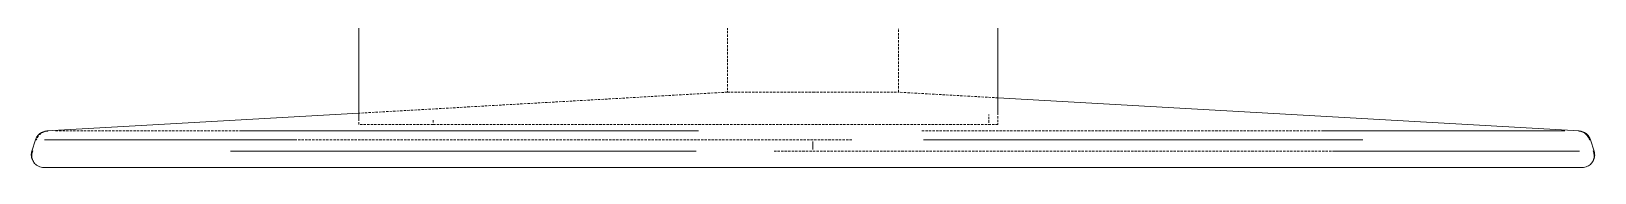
# Model space of a CAD drawing. Header units: millimetres. Extents: x 1242 to 5715, y 197 to 5386.
# Drawn here: x 1242 to 2085, y 1857 to 1928 of the extents above; entities that cross this region are included whole.
import ezdxf

# ---------------------------------------------------------------- set-up
doc = ezdxf.new("R2010")
doc.units = ezdxf.units.MM
doc.linetypes.add('HIDDEN', pattern=[1.905, 1.27, -0.635])

msp = doc.modelspace()

# ---------------------------------------------------------------- linework, layer by layer
at = {"color": 7, "linetype": 'HIDDEN', "lineweight": 0}
for p, q in [((1617.35, 2702.24), (1617.35, 1897.83)), ((1709.64, 1897.83), (1709.64, 2702.24)), ((1617.35, 1897.83), (1418.83, 1886.55)), ((1617.35, 1897.83), (1663.5, 1897.83)), ((1663.5, 1897.83), (1709.64, 1897.83)), ((1763.16, 1894.78), (1709.64, 1897.83)), ((1418.83, 1880.52), (1418.83, 1883.11)), ((1458.83, 1880.52), (1418.83, 1880.52)), ((1458.83, 1882.86), (1458.83, 1880.94)), ((1458.83, 1880.52), (1758.16, 1880.52)), ((1758.16, 1881.45), (1758.16, 1885.79)), ((1763.16, 1880.52), (1758.16, 1880.52)), ((1763.16, 1886.86), (1763.16, 1880.52)), ((1244.58, 1872.32), (1245.1, 1872.32)), ((1243.13, 1866.19), (1242.61, 1866.19))]:
    msp.add_line(p, q, dxfattribs=at)
at = {"color": 7, "linetype": 'Continuous', "lineweight": 15}
for p, q in [((1418.83, 1883.11), (1418.83, 2509.03)), ((1763.16, 2278.58), (1763.16, 1886.86)), ((2076.38, 1876.99), (1763.16, 1894.78)), ((1418.83, 1886.55), (1250.61, 1876.99)), ((1242.61, 1866.19), (1244.58, 1872.32)), ((2076.38, 1876.99), (2075.81, 1876.99)), ((2081.83, 1872.32), (2082.41, 1872.32)), ((2082.41, 1872.32), (2084.38, 1866.19)), ((2084.38, 1866.19), (2083.81, 1866.19))]:
    msp.add_line(p, q, dxfattribs=at)
at = {"color": 8, "linetype": 'Continuous', "lineweight": 15}
for p, q in [((1663.5, 1867.11), (1663.5, 1871.4)), ((1242.86, 1861.46), (1243.47, 1860.36))]:
    msp.add_line(p, q, dxfattribs=at)
at = {"color": 7, "linetype": 'Continuous', "lineweight": 15}
for points, knots in [([(1250.61, 1876.99), (1249.98, 1876.95), (1249.32, 1876.82), (1248.04, 1876.36), (1247.42, 1876.02), (1246.32, 1875.17), (1245.84, 1874.65), (1245.06, 1873.53), (1244.77, 1872.93), (1244.58, 1872.32)], [0, 0, 0, 0, 0.25, 0.25, 0.5, 0.5, 0.75, 0.75, 1, 1, 1, 1]), ([(2081.9, 1872.32), (2081.64, 1872.94), (2081.12, 1874.2), (2079.65, 1875.68), (2077.84, 1876.72), (2076.49, 1876.9), (2075.83, 1876.99)], [0, 0, 0, 0, 0.244394, 0.500273, 0.756003, 1, 1, 1, 1]), ([(2081.91, 1872.32), (2081.65, 1872.94), (2081.12, 1874.2), (2079.66, 1875.68), (2077.84, 1876.72), (2076.49, 1876.9), (2075.83, 1876.99)], [0, 0, 0, 0, 0.244394, 0.500273, 0.756003, 1, 1, 1, 1]), ([(2082.41, 1872.32), (2082.22, 1872.93), (2081.93, 1873.53), (2081.15, 1874.65), (2080.67, 1875.16), (2079.57, 1876.02), (2078.95, 1876.36), (2077.67, 1876.82), (2077.01, 1876.95), (2076.38, 1876.99)], [0, 0, 0, 0, 0.25, 0.25, 0.5, 0.5, 0.75, 0.75, 1, 1, 1, 1]), ([(1242.61, 1866.19), (1242.4, 1865.55), (1242.27, 1864.81), (1242.3, 1863.26), (1242.45, 1862.43), (1242.76, 1861.65)], [0, 0, 0, 0, 0.5, 0.5, 1, 1, 1, 1]), ([(1243.14, 1866.26), (1242.89, 1865.55), (1242.4, 1864.14), (1242.67, 1861.63), (1243.62, 1860.28), (1244.09, 1859.62)], [0, 0, 0, 0, 0.334722, 0.675621, 1, 1, 1, 1]), ([(2080.81, 1858.02), (2081.53, 1858.46), (2082.97, 1859.33), (2084.27, 1861.62), (2084.6, 1864.12), (2084.1, 1865.55), (2083.85, 1866.26)], [0, 0, 0, 0, 0.250542, 0.503096, 0.753822, 1, 1, 1, 1]), ([(2082.89, 1859.61), (2083.07, 1859.79), (2083.66, 1860.37), (2084.28, 1861.62), (2084.7, 1863.2), (2084.75, 1864.77), (2084.5, 1865.73), (2084.38, 1866.19)], [0, 0, 0, 0, 0.106662, 0.346708, 0.579351, 0.798471, 1, 1, 1, 1]), ([(1243.58, 1860.16), (1243.91, 1859.7), (1244.31, 1859.28), (1245.18, 1858.57), (1245.65, 1858.27), (1246.62, 1857.81), (1247.12, 1857.65), (1248.09, 1857.44), (1248.57, 1857.39), (1249.02, 1857.39)], [0, 0, 0, 0, 0.25, 0.25, 0.5, 0.5, 0.75, 0.75, 1, 1, 1, 1]), ([(1249.02, 1857.39), (1249.02, 1857.39), (1249.03, 1857.39), (1249.04, 1857.39), (1249.07, 1857.39), (1249.1, 1857.39), (1249.15, 1857.39), (1249.2, 1857.39), (1249.27, 1857.39), (1249.34, 1857.39), (1249.43, 1857.39), (1249.52, 1857.39), (1249.63, 1857.39), (1249.75, 1857.39), (1249.87, 1857.39), (1250.01, 1857.39), (1250.15, 1857.39), (1250.31, 1857.39), (1250.47, 1857.39), (1250.65, 1857.39), (1250.83, 1857.39), (1251.03, 1857.39), (1251.23, 1857.39), (1251.45, 1857.39), (1251.68, 1857.39), (1252.07, 1857.39), (1252.69, 1857.39), (1253.58, 1857.39), (1254.56, 1857.39), (1255.71, 1857.39), (1257.71, 1857.39), (1260.91, 1857.39), (1265.93, 1857.39), (1271.76, 1857.39), (1278.94, 1857.39), (1288.72, 1857.39), (1300.41, 1857.39), (1312.77, 1857.39), (1323.62, 1857.39), (1334.47, 1857.39), (1345.98, 1857.39), (1357.62, 1857.39), (1370.48, 1857.39), (1385.34, 1857.39), (1401.25, 1857.39), (1418.93, 1857.39), (1436.8, 1857.39), (1455.99, 1857.39), (1474.36, 1857.39), (1492.77, 1857.39), (1511.86, 1857.39), (1531.52, 1857.39), (1553.43, 1857.39), (1575.43, 1857.39), (1597.01, 1857.39), (1614.13, 1857.39), (1631.13, 1857.39), (1647.2, 1857.39), (1671.41, 1857.39), (1693.45, 1857.39), (1718.82, 1857.39), (1738.04, 1857.39), (1758.73, 1857.39), (1777.93, 1857.39), (1797.18, 1857.39), (1816.47, 1857.39), (1834.82, 1857.39), (1852.83, 1857.39), (1870.45, 1857.39), (1888.84, 1857.39), (1907.16, 1857.39), (1924.72, 1857.39), (1941.19, 1857.39), (1961.87, 1857.39), (1978.03, 1857.39), (1990.94, 1857.39), (1999.54, 1857.39), (2013.53, 1857.39), (2027.4, 1857.39), (2039.45, 1857.39), (2048.03, 1857.39), (2055.69, 1857.39), (2062.08, 1857.39), (2066.52, 1857.39), (2069.49, 1857.39), (2071.16, 1857.39), (2072.7, 1857.39), (2074.04, 1857.39), (2075.32, 1857.39), (2076.09, 1857.39), (2076.58, 1857.39), (2076.87, 1857.39), (2077.13, 1857.39), (2077.35, 1857.39), (2077.54, 1857.39), (2077.7, 1857.39), (2077.82, 1857.39), (2077.9, 1857.39), (2077.96, 1857.39), (2077.96, 1857.39), (2077.97, 1857.39)], [0, 0, 0, 0, 0.001567, 0.003134, 0.004701, 0.006268, 0.007835, 0.009402, 0.010969, 0.012536, 0.014103, 0.01567, 0.017237, 0.018804, 0.020371, 0.021938, 0.023505, 0.025072, 0.026639, 0.028206, 0.029773, 0.03134, 0.032907, 0.034474, 0.036041, 0.037608, 0.042463, 0.047317, 0.052171, 0.057026, 0.062765, 0.076819, 0.090941, 0.107153, 0.120689, 0.138162, 0.164109, 0.179529, 0.193563, 0.209313, 0.221787, 0.235898, 0.250008, 0.264648, 0.283227, 0.298324, 0.31608, 0.333312, 0.35019, 0.364219, 0.380362, 0.39797, 0.412383, 0.433139, 0.450168, 0.46294, 0.472935, 0.489543, 0.500011, 0.528715, 0.540288, 0.558806, 0.573515, 0.589009, 0.604503, 0.619996, 0.636354, 0.650439, 0.666077, 0.682531, 0.700049, 0.717237, 0.73353, 0.749997, 0.78292, 0.789006, 0.79776, 0.815689, 0.845503, 0.860621, 0.87802, 0.895039, 0.911179, 0.9271, 0.935713, 0.943177, 0.947468, 0.956514, 0.963762, 0.971009, 0.973908, 0.976807, 0.979707, 0.982606, 0.985505, 0.988404, 0.991303, 0.994202, 0.997101, 1, 1, 1, 1]), ([(2077.97, 1857.39), (2078.45, 1857.42), (2079.43, 1857.47), (2080.34, 1857.84), (2080.81, 1858.03)], [0, 0, 0, 0, 0.486663, 1, 1, 1, 1])]:
    msp.add_open_spline(points, degree=3, knots=knots, dxfattribs=at)
at = {"color": 7, "linetype": 'HIDDEN', "lineweight": 0}
for points, knots in [([(1251.16, 1876.99), (1250.5, 1876.9), (1249.15, 1876.72), (1247.33, 1875.68), (1245.87, 1874.2), (1245.34, 1872.94), (1245.08, 1872.32)], [0, 0, 0, 0, 0.243997, 0.499727, 0.755606, 1, 1, 1, 1]), ([(1255.39, 1876.99), (1255.73, 1876.99), (1257.1, 1876.99), (1260.81, 1876.99), (1266.52, 1876.99), (1273.58, 1876.99), (1281.84, 1876.99), (1291.3, 1876.99), (1301.94, 1876.99), (1313.71, 1876.99), (1326.59, 1876.99), (1340.52, 1876.99), (1355.48, 1876.99), (1371.35, 1876.99), (1382.7, 1876.99), (1388.37, 1876.99)], [0, 0, 0, 0, 0.026436, 0.107566, 0.188697, 0.269827, 0.350957, 0.432088, 0.513218, 0.594348, 0.675479, 0.756609, 0.837739, 0.91887, 1, 1, 1, 1]), ([(1267.9, 1872.32), (1269.87, 1872.32), (1274.15, 1872.32), (1282.05, 1872.32), (1291.24, 1872.32), (1301.49, 1872.32), (1312.73, 1872.32), (1324.96, 1872.32), (1338.14, 1872.32), (1352.21, 1872.32), (1367.14, 1872.32), (1382.87, 1872.32), (1399.32, 1872.32), (1416.43, 1872.32), (1434.13, 1872.32), (1452.33, 1872.32), (1470.96, 1872.32), (1489.93, 1872.32), (1510.07, 1872.32), (1531.33, 1872.32), (1553.65, 1872.32), (1575.97, 1872.32), (1598.2, 1872.32), (1620.23, 1872.32), (1641.97, 1872.32), (1663.5, 1872.32), (1677.74, 1872.32), (1684.86, 1872.32)], [0, 0, 0, 0, 0.033058, 0.071813, 0.110921, 0.150337, 0.190014, 0.229902, 0.269949, 0.310103, 0.350312, 0.39052, 0.430674, 0.470721, 0.510609, 0.550286, 0.589702, 0.62881, 0.667565, 0.711367, 0.754592, 0.797187, 0.839102, 0.880294, 0.920725, 0.960362, 1, 1, 1, 1]), ([(1722.17, 1876.99), (1725.67, 1876.99), (1736.82, 1876.99), (1755.41, 1876.99), (1777.86, 1876.99), (1799.93, 1876.99), (1821.58, 1876.99), (1842.73, 1876.99), (1863.32, 1876.99), (1883.28, 1876.99), (1902.55, 1876.99), (1921.05, 1876.99), (1938.8, 1876.99), (1949.9, 1876.99), (1955.45, 1876.99)], [0, 0, 0, 0, 0.0399, 0.127182, 0.214464, 0.301745, 0.389027, 0.476309, 0.563591, 0.650873, 0.738155, 0.825436, 0.912718, 1, 1, 1, 1]), ([(2060.98, 1866.19), (2058.99, 1866.19), (2054.68, 1866.19), (2046.73, 1866.19), (2037.5, 1866.19), (2027.21, 1866.19), (2015.91, 1866.19), (2003.62, 1866.19), (1990.39, 1866.19), (1976.24, 1866.19), (1961.24, 1866.19), (1945.44, 1866.19), (1928.91, 1866.19), (1911.72, 1866.19), (1893.94, 1866.19), (1875.65, 1866.19), (1856.94, 1866.19), (1837.88, 1866.19), (1817.65, 1866.19), (1796.29, 1866.19), (1773.86, 1866.19), (1751.43, 1866.19), (1729.1, 1866.19), (1706.96, 1866.19), (1685.12, 1866.19), (1663.49, 1866.19), (1649.18, 1866.19), (1642.03, 1866.19)], [0, 0, 0, 0, 0.033215, 0.071963, 0.111065, 0.150475, 0.190145, 0.230026, 0.270067, 0.310215, 0.350417, 0.390619, 0.430766, 0.470807, 0.510688, 0.550359, 0.589769, 0.62887, 0.667619, 0.711414, 0.754632, 0.79722, 0.839128, 0.880313, 0.920737, 0.960369, 1, 1, 1, 1])]:
    msp.add_open_spline(points, degree=3, knots=knots, dxfattribs=at)
at = {"color": 8, "linetype": 'Continuous', "lineweight": 15}
for points, knots in [([(1249.43, 1872.32), (1249.77, 1872.32), (1251.16, 1872.32), (1254.92, 1872.32), (1260.72, 1872.32), (1267.88, 1872.32), (1276.26, 1872.32), (1285.87, 1872.32), (1296.66, 1872.32), (1308.6, 1872.32), (1321.66, 1872.32), (1335.8, 1872.32), (1350.98, 1872.32), (1367.08, 1872.32), (1378.59, 1872.32), (1384.35, 1872.32)], [0, 0, 0, 0, 0.026436, 0.107566, 0.188697, 0.269827, 0.350957, 0.432088, 0.513218, 0.594348, 0.675479, 0.756609, 0.837739, 0.91887, 1, 1, 1, 1]), ([(1601.81, 1876.99), (1599.31, 1876.99), (1589.17, 1876.99), (1571.58, 1876.99), (1549.13, 1876.99), (1527.06, 1876.99), (1505.41, 1876.99), (1484.26, 1876.99), (1463.67, 1876.99), (1443.71, 1876.99), (1424.45, 1876.99), (1405.93, 1876.99), (1388.24, 1876.99), (1371.35, 1876.99), (1360.87, 1876.99), (1355.63, 1876.99)], [0, 0, 0, 0, 0.026436, 0.107566, 0.188697, 0.269827, 0.350957, 0.432088, 0.513218, 0.594348, 0.675479, 0.756609, 0.837739, 0.91887, 1, 1, 1, 1]), ([(1723.01, 1872.32), (1726.57, 1872.32), (1737.89, 1872.32), (1756.76, 1872.32), (1779.53, 1872.32), (1801.93, 1872.32), (1823.89, 1872.32), (1845.35, 1872.32), (1866.24, 1872.32), (1886.49, 1872.32), (1906.04, 1872.32), (1924.81, 1872.32), (1942.83, 1872.32), (1954.09, 1872.32), (1959.71, 1872.32)], [0, 0, 0, 0, 0.039963, 0.127239, 0.214515, 0.301791, 0.389068, 0.476344, 0.56362, 0.650896, 0.738172, 0.825448, 0.912724, 1, 1, 1, 1]), ([(2068.63, 1876.99), (2067.8, 1876.99), (2065.53, 1876.99), (2060.41, 1876.99), (2053.42, 1876.99), (2045.15, 1876.99), (2035.69, 1876.99), (2025.05, 1876.99), (2013.28, 1876.99), (2000.4, 1876.99), (1986.47, 1876.99), (1971.51, 1876.99), (1955.64, 1876.99), (1944.29, 1876.99), (1938.62, 1876.99)], [0, 0, 0, 0, 0.04985, 0.136228, 0.222605, 0.308982, 0.395359, 0.481737, 0.568114, 0.654491, 0.740868, 0.827246, 0.913623, 1, 1, 1, 1]), ([(1600.61, 1866.19), (1598.07, 1866.19), (1587.73, 1866.19), (1569.8, 1866.19), (1546.92, 1866.19), (1524.41, 1866.19), (1502.34, 1866.19), (1480.78, 1866.19), (1459.8, 1866.19), (1439.45, 1866.19), (1419.81, 1866.19), (1400.94, 1866.19), (1382.9, 1866.19), (1365.68, 1866.19), (1355, 1866.19), (1349.66, 1866.19)], [0, 0, 0, 0, 0.026436, 0.107566, 0.188697, 0.269827, 0.350957, 0.432088, 0.513218, 0.594348, 0.675479, 0.756609, 0.837739, 0.91887, 1, 1, 1, 1]), ([(2076.53, 1866.19), (2075.67, 1866.19), (2073.34, 1866.19), (2068.11, 1866.19), (2060.98, 1866.19), (2052.55, 1866.19), (2042.9, 1866.19), (2032.06, 1866.19), (2020.06, 1866.19), (2006.93, 1866.19), (1992.73, 1866.19), (1977.48, 1866.19), (1961.3, 1866.19), (1949.74, 1866.19), (1943.95, 1866.19)], [0, 0, 0, 0, 0.050579, 0.13689, 0.223201, 0.309512, 0.395823, 0.482134, 0.568445, 0.654756, 0.741067, 0.827378, 0.913689, 1, 1, 1, 1])]:
    msp.add_open_spline(points, degree=3, knots=knots, dxfattribs=at)

doc.saveas('drawing.dxf')
